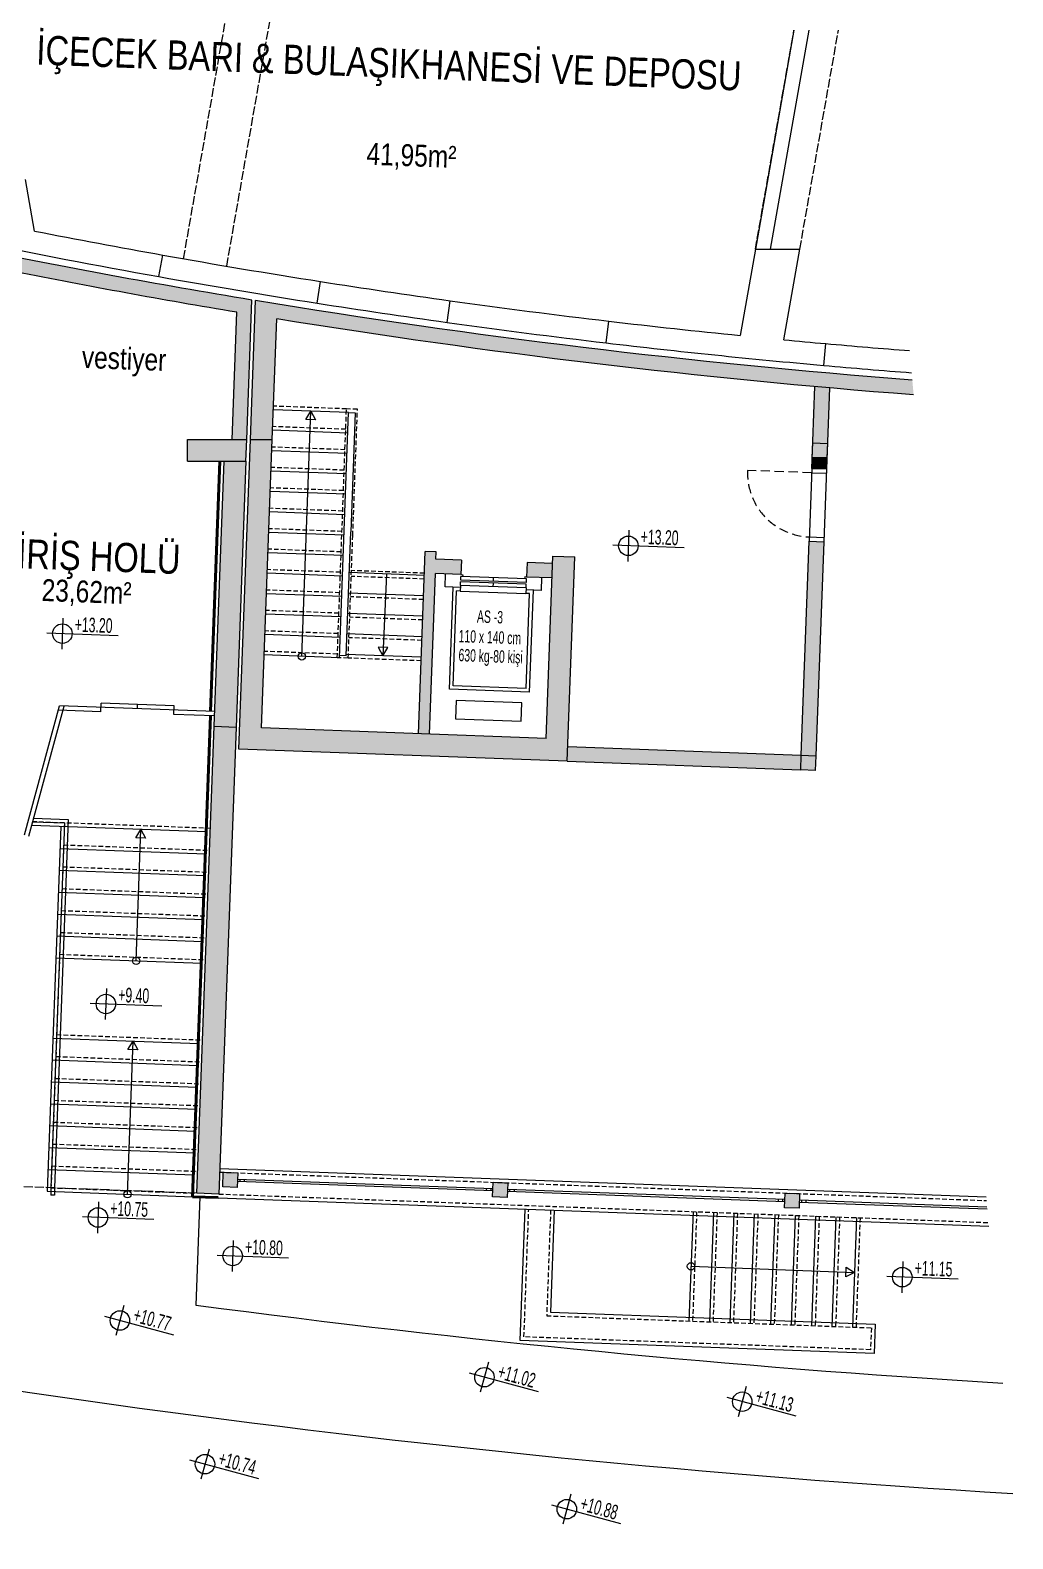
# Model space of a CAD drawing. Header units: millimetres. Extents: x 24907 to 30960, y 3978 to 9944.
# Drawn here: x 29508 to 30854, y 5183 to 7249 of the extents above; entities that cross this region are included whole.
import ezdxf

# ---------------------------------------------------------------- set-up
doc = ezdxf.new("R2010")
doc.units = ezdxf.units.MM
for name, pattern in [('ACAD_ISO02W100', [15, 12, -3]), ('DOT', [6.35, 0, -6.35]), ('HIDDEN', [9.524999999999999, 6.35, -3.175])]:
    doc.linetypes.add(name, pattern=pattern)
for name, color, linetype, lineweight in [('akp', 102, 'Continuous', 13), ('apn', 100, 'Continuous', 20), ('dv', 1, 'Continuous', 20), ('iz', 241, 'DOT', 13), ('kl', 5, 'Continuous', 25), ('kr', 42, 'Continuous', 9), ('mr', 124, 'Continuous', 13), ('ONDE', 223, 'Continuous', 30), ('p1', 8, 'HIDDEN', 13), ('pr1', 181, 'Continuous', 13), ('sv', 2, 'Continuous', 50), ('y2', 52, 'Continuous', 13), ('y3', 3, 'Continuous', 13), ('y4', 4, 'Continuous', 13), ('y5', 170, 'Continuous', 13), ('YOL', 32, 'Continuous', 9), ('ç-kl', 30, 'Continuous', 25)]:
    doc.layers.add(name, color=color, linetype=linetype, lineweight=lineweight)
doc.layers.add('sdv', color=7, linetype='Continuous', true_color=0x919191)
doc.layers.add('skl', color=7, linetype='Continuous', lineweight=13, true_color=0x787878)
doc.styles.add('ARIAL', font='arial.ttf', dxfattribs={"width": 0.6, "height": 50})
doc.styles.add('olcu1-100', font='arial.ttf', dxfattribs={"width": 0.6, "height": 22.5})
doc.styles.add('STYLE5', font='arial.ttf', dxfattribs={"width": 0.6})

# ---------------------------------------------------------------- blocks, each defined once
blk = doc.blocks.new('kot-p')
for p, q in [((0, 24.0000000000291), (0, -23.9999999999709)), ((86.13640719186515, -8.731149137020111e-11), (-24, 2.91038304567337e-11))]:
    blk.add_line(p, q)
blk.add_circle((-8.731149137020111e-11, 2.037268131971359e-10), 15)
blk = doc.blocks.new('kp_100-20')
at = {"layer": 'akp'}
for points in [[(-19.83870542998284, 2.534909636040538), (-32.51339155490678, -96.65859988769444)], [(-20.59918527425998, -3.416701104459207), (-0.7604828023477239, -5.951633919190499)], [(-2.96029702440137e-06, -2.316761674592271e-05), (-12.67468910049138, -99.19353281084113)], [(-31.75289022408742, -90.70699201599928), (-11.91418774914837, -93.24192480697457)]]:
    blk.add_lwpolyline(points, dxfattribs=at)
at = {"layer": 'p1', "ltscale": 2}
blk.add_lwpolyline([(-20.59916639610037, -3.416703393428179), (-107.8952186587539, 7.691819499916164)], dxfattribs=at)
blk.add_arc((-20.59916639610037, -3.416703393428179), 88.00000012224812, 172.7480220660437, 262.7183407285216, dxfattribs=at)

msp = doc.modelspace()

# ---------------------------------------------------------------- hatches: boundary and pattern name
at = {"layer": 'sdv'}
h = msp.add_hatch(color=256, dxfattribs=at)
h.dxf.hatch_style = 1
h.paths.add_polyline_path([(29487.94263816336, 6918.253122931133, 0.007342119325336008), (29791.2837894808, 6862.887580149739), (29784.83534193641, 6688.81426465928), (29804.849060133, 6688.814264659323), (29811.92129031006, 6879.726347972301, -0.009811092028555278), (29427.44638848115, 6950.812224042112), (29423.42527209686, 6931.220628317814, 0.001617752812025602), (29468.27969096494, 6922.160666365538), (29450.80860027079, 6857.77975415086), (29389.69086436374, 6874.365314535554), (29395.44744236112, 6841.718138396119), (29442.95164295851, 6828.826892085705), (29404.95632372551, 6688.814264658523), (29425.67966356806, 6688.814264658559)])
h.paths.add_polyline_path([(29344.0979951471, 6350.003362757428), (29315.14513307892, 6357.860320070516), (29311.21665442271, 6343.383889037706), (29340.16951649091, 6335.52693172461)])
h.paths.add_polyline_path([(29427.90021367529, 6658.814264658559), (29396.81520390051, 6658.814264658501), (29393.7147062029, 6647.388940726775), (29422.66756827107, 6639.53198341368)])
h.paths.add_polyline_path([(29803.73772709614, 6658.814264659316), (29773.71714980122, 6658.814264659251), (29760.27908174143, 6296.058881311042), (29790.25851855103, 6294.948310026001)])
h.paths.add_polyline_path([(29477.27868657654, 6153.48481880847), (29457.97677852457, 6158.722790352292), (29452.73880699078, 6139.420882306423), (29472.04071503496, 6134.182910764718)])
h.paths.add_polyline_path([(29371.11819232774, 6182.293662289475), (29303.56151419123, 6200.626562680552), (29298.3235426493, 6181.324654636895), (29365.88022079394, 6162.991754243599)])
h.paths.add_polyline_path([(29236.12263058896, 5952.114496619234), (29230.88465904703, 5932.812588575577), (29298.44133718826, 5914.479688183205), (29303.67930873768, 5933.78159622484)])
h.paths.add_polyline_path([(29409.83980297867, 5904.972752745937), (29390.5378949345, 5910.210724287649), (29385.29992338511, 5890.908816246015), (29404.60183143707, 5885.670844702186)])
h = msp.add_hatch(color=256, dxfattribs=at)
h.dxf.hatch_style = 1
edge = h.paths.add_edge_path()
edge.add_line((30718.33727753654, 6749.824078148752), (30716.51308465614, 6770.024371947909))
edge.add_arc((31524.71463187393, 17218.81434184745), 10480.00007519077, 260.6212551967524, 265.5770457936037, ccw=False)
edge.add_line((29816.89424707165, 6878.903747009002), (29809.85248968214, 6688.814264659341))
edge.add_line((29809.85248968214, 6688.814264659345), (29839.87306697704, 6688.814264659407))
edge.add_line((29839.87306697704, 6688.814264659403), (29845.98780892907, 6853.879328402742))
edge.add_arc((31524.71463187385, 17218.81434184714), 10500.00007519046, 260.8001418437152, 265.5954708942964)
h = msp.add_hatch(color=256, dxfattribs=at)
h.dxf.hatch_style = 1
h.paths.add_polyline_path([(30603.00616248824, 6759.347095545226, -0.000476830683276661), (30583.05827297249, 6761.124114997799), (30580.20783429048, 6684.177639343337), (30600.19412549672, 6683.437258487223)], flags=17)
h = msp.add_hatch(color=256, dxfattribs=at)
h.dxf.hatch_style = 1
h.paths.add_polyline_path([(30599.45374463997, 6663.450967280242), (30579.46745343375, 6664.191348136356), (30578.91216692217, 6649.201606271764), (30598.89845812834, 6648.461225415068)], flags=17)
h = msp.add_hatch(color=256, dxfattribs=at)
h.dxf.hatch_style = 1
h.paths.add_polyline_path([(30098.93745692693, 6523.678091654253), (30063.9614473163, 6524.9737581532), (30064.3316377447, 6534.966903757556), (30049.34191933989, 6535.522189400083), (30040.08715863112, 6285.693549318811), (30055.07687703592, 6285.138263676393), (30063.2210664596, 6504.987466946802), (30098.19707607022, 6503.691800447855)], flags=17)
h = msp.add_hatch(color=256, dxfattribs=at)
h.dxf.hatch_style = 1
h.paths.add_polyline_path([(30595.19655384472, 6548.52976938307), (30575.21026263868, 6549.270150239759), (30564.35606900494, 6256.26544487575), (30584.34236021077, 6255.525064019658)], flags=17)
h = msp.add_hatch(color=256, dxfattribs=at)
h.dxf.hatch_style = 1
h.paths.add_polyline_path([(30223.85177696755, 6519.05071130076), (30188.87576735576, 6520.34637779975), (30188.13538649905, 6500.360086593359), (30223.11139611084, 6499.064420094369)], flags=17)
h = msp.add_hatch(color=256, dxfattribs=at)
h.dxf.hatch_style = 1
h.paths.add_polyline_path([(30564.35606900433, 6256.265444881971), (30244.57645306843, 6268.111499935924), (30243.83607221173, 6248.125208729519), (30563.61568814827, 6236.279153675544)], flags=17)
at = {"layer": 'skl'}
h = msp.add_hatch(color=256, dxfattribs=at)
h.dxf.hatch_style = 1
h.paths.add_polyline_path([(29484.9653899178, 6688.814264658683), (29404.95632372551, 6688.814264658523), (29396.81520390051, 6658.814264658501), (29484.96538991786, 6658.814264658676)])
h.paths.add_polyline_path([(29804.849060133, 6688.814264659323), (29723.73772709608, 6688.814264659163), (29723.73772709614, 6658.814264659156), (29803.73772709614, 6658.814264659316)])
h.paths.add_polyline_path([(29839.87306697704, 6688.814264659403), (29809.85248968214, 6688.814264659345), (29794.1445200676, 6264.783778002003), (30243.83607221173, 6248.125208729519), (30254.2014042055, 6527.933285618904), (30224.2219673959, 6529.043856903959), (30214.96720668716, 6279.215216823953), (29825.23452816225, 6293.652643526778)])
h.paths.add_polyline_path([(29790.25851855103, 6294.948310026001), (29760.27908174143, 6296.058881311042), (29736.58689432777, 5656.497562723755), (29766.56633113737, 5655.386991438708)])
h = msp.add_hatch(color=256, dxfattribs=at)
h.dxf.hatch_style = 1
h.paths.add_polyline_path([(29792.65976623183, 5684.440946812128), (29772.67347502514, 5685.181327668252), (29771.93309416906, 5665.195036461254), (29791.9193853757, 5664.454655605122)])
h.paths.add_polyline_path([(30162.40615355007, 5670.743900963084), (30142.41986234338, 5671.484281819209), (30141.67948148731, 5651.497990612211), (30161.66577269394, 5650.757609756079)])
h.paths.add_polyline_path([(30562.13197767807, 5655.93628382911), (30542.14568647139, 5656.676664685238), (30541.40530561533, 5636.69037347824), (30561.39159682194, 5635.949992622108)])
h.paths.add_polyline_path([(30584.34236021077, 6255.525064019658), (30564.3560690041, 6256.265444875779), (30563.61568814803, 6236.279153668785), (30583.60197935465, 6235.538772812656)])
h.paths.add_polyline_path([(30600.19412549672, 6683.437258487223), (30580.20887765573, 6684.17760069246), (30579.46849679967, 6664.191309485458), (30599.45374463997, 6663.450967280242)])

# ---------------------------------------------------------------- linework, layer by layer
at = {"layer": 'apn'}
for p, q in [((30076.45614459167, 6486.985177538399), (30077.10397784125, 6504.473182343984)), ((30097.64179042776, 6488.702082043547), (30097.36414760639, 6481.207222840608)), ((30097.64179042776, 6488.702082043547), (30097.82688564224, 6493.69865484467)), ((30097.64179042776, 6488.702082043547), (30097.82688564175, 6493.698654844845)), ((30187.58010085677, 6485.370368188463), (30097.64179042776, 6488.702082043547)), ((30187.76519607103, 6490.366940989549), (30097.82688564175, 6493.698654844845)), ((30097.91943324923, 6496.196941245323), (30098.10452846339, 6501.193514047355)), ((30097.91943324892, 6496.19694124621), (30098.10452846315, 6501.193514047319)), ((30187.85774367801, 6492.865227390194), (30097.91943324892, 6496.19694124621)), ((30188.04283889222, 6497.861800191768), (30098.10452846339, 6501.193514047355)), ((30098.19707607045, 6503.691800447309), (30100.69536247126, 6503.599252841258)), ((30100.69536247126, 6503.599252841258), (30100.60281486432, 6501.100966439914)), ((30142.61094564248, 6487.036225116249), (30142.79604085672, 6492.03279791735)), ((30142.88858846368, 6494.531084318468), (30143.07368367792, 6499.527657119555)), ((30185.6371000985, 6500.452634200124), (30185.54455249129, 6497.954347799209)), ((30188.13538649922, 6500.360086592421), (30185.6371000985, 6500.452634200124)), ((30187.58010085677, 6485.370368188463), (30187.76519607103, 6490.366940989549)), ((30187.58010085677, 6485.370368188463), (30187.76519607103, 6490.366940989549)), ((30187.85774367801, 6492.865227390194), (30188.04283889222, 6497.861800191768)), ((30187.85774367801, 6492.865227390194), (30188.04283889222, 6497.861800191768)), ((30208.58065147418, 6482.090699889971), (30209.22848472423, 6499.578704695382)), ((30208.58065147793, 6482.090699889854), (30209.22848472751, 6499.578704695411)), ((30097.54924282073, 6486.203795641869), (30076.45614459167, 6486.985177538762)), ((30082.37343122222, 6346.669947625543), (30087.55609721911, 6486.573986070104)), ((30087.55509923802, 6351.481425212621), (30092.36757480693, 6481.392318053561)), ((30097.36414760669, 6481.207222839727), (30092.36757480693, 6481.392318053561)), ((30097.36414760639, 6481.207222840608), (30187.3024580361, 6477.875508985589)), ((30187.58010085725, 6485.370368188273), (30187.30245803606, 6477.87550898604)), ((30192.29903083771, 6477.690413772031), (30187.30245803606, 6477.875508986054)), ((30187.48655526918, 6347.779520930145), (30192.29903083771, 6477.690413772031)), ((30208.58065147418, 6482.090699889724), (30187.48755325017, 6482.87208178693)), ((30192.2980328568, 6342.597852914118), (30197.48069885367, 6482.501891358396)), ((30192.2980328568, 6342.597852914118), (30082.37343122222, 6346.669947625543)), ((30187.48655526918, 6347.779520930145), (30087.55509923802, 6351.481425212621)), ((29500.44097622905, 6147.199252958545), (29548.39823783386, 6323.921605528526)), ((29506.23154864218, 6145.627861496073), (29554.55336370537, 6323.693592370973))]:
    msp.add_line(p, q, dxfattribs=at)
for points in [[(29761.01946259672, 6316.045172481686), (29548.39823783386, 6323.921605528526)], [(29604.98467799226, 6315.8212773901), (29605.42890650628, 6327.813052113944)], [(29705.36036253827, 6324.111147830464), (29605.42890650628, 6327.813052113944)], [(29655.17252026527, 6319.966212610289), (29655.39463452229, 6325.962099972207)], [(29704.91613402426, 6312.119373106628), (29705.36036253827, 6324.111147830464)], [(29604.98467799226, 6315.821277390108), (29546.78511342688, 6317.977247351079)], [(29760.79734833971, 6310.049285119768), (29704.91613402426, 6312.119373106621)], [(29792.23404723951, 5672.948829368143), (30141.99414335109, 5659.992164375229)], [(29792.34510436802, 5675.946773049106), (30142.1052004796, 5662.990108056191)], [(29795.3430480489, 5675.835715918639), (29795.23199092042, 5672.837772237673)], [(29801.33893541083, 5675.613601661677), (29801.22787828233, 5672.615657980718)], [(30133.11136943672, 5663.323279441717), (30133.00031230822, 5660.325335760758)], [(30139.10725679865, 5663.101165184701), (30138.99619967012, 5660.103221503738)], [(30162.09149168617, 5662.249727199317), (30541.83102460761, 5648.18249092222)], [(30165.08943536707, 5662.13867006885), (30164.97837823859, 5659.14072638788)], [(30171.08532272898, 5661.916555811888), (30170.97426560052, 5658.918612130929)], [(30161.98043455768, 5659.251783518351), (30541.71996747908, 5645.184547241258)], [(30532.83719356474, 5648.515662307746), (30532.72613643621, 5645.517718626787)], [(30538.83308092664, 5648.293548050727), (30538.72202379815, 5645.295604369768)], [(30561.70625888462, 5644.44417175479), (30819.01969523972, 5634.912141000362)], [(30561.81731601313, 5647.442115435752), (30818.74768365916, 5637.924275245049)], [(30564.81525969403, 5647.331058305285), (30564.70420256553, 5644.333114624319)], [(30570.81114705595, 5647.108944048324), (30570.70008992746, 5644.111000367365)]]:
    msp.add_lwpolyline(points, dxfattribs=at)
msp.add_lwpolyline([(30091.81129118248, 6331.310038796063), (30090.88581510976, 6306.327174788084), (30180.82412553831, 6302.995460926101), (30181.74960161148, 6327.978324934008)], close=True, dxfattribs=at)
at = {"layer": 'dv'}
for p, q in [((30554.43313815668, 7249.284843145132), (30501.53504395333, 6949.284843143852)), ((30554.43313815672, 7249.284843145132), (30501.53504395336, 6949.284843143859)), ((30574.74167039504, 7249.284843145132), (30521.84357619099, 6949.284843143793)), ((30574.74167039508, 7249.284843145139), (30521.84357619102, 6949.284843143801)), ((30578.91216692217, 6649.201606271764), (30583.05827297249, 6761.124114997791)), ((30603.00616248824, 6759.347095545226), (30598.89845812834, 6648.461225415068)), ((30040.08715863106, 6285.693549317269), (30049.34191933989, 6535.522189400091)), ((30064.33163774445, 6534.966903757563), (30049.34191933989, 6535.522189400083)), ((30063.9614473163, 6524.973758153193), (30064.3316377447, 6534.966903757556)), ((30564.35452381874, 6256.223733179443), (30575.21026263868, 6549.270150239759)), ((30595.19655384472, 6548.52976938307), (30584.34236021077, 6255.525064019658)), ((30098.93745692693, 6523.678091654253), (30063.9614473163, 6524.9737581532)), ((30223.85177696755, 6519.05071130076), (30188.87576735576, 6520.34637779975)), ((30055.07687703586, 6285.138263674741), (30063.2210664596, 6504.987466946802)), ((30098.19707607022, 6503.691800447855), (30063.2210664596, 6504.987466946802)), ((30223.11139611084, 6499.064420094369), (30188.13538649905, 6500.360086593359))]:
    msp.add_line(p, q, dxfattribs=at)
for points in [[(29811.92129031006, 6879.726347972309, -0.009811092028555207), (29427.44638848115, 6950.812224042112)], [(29791.2837894808, 6862.887580149739, -0.007342119325336154), (29487.94263816336, 6918.253122931133)], [(30716.51308465612, 6770.024371947909, -0.02162708667832494), (29816.89424706058, 6878.903747010828)], [(30718.33727753651, 6749.824078148752, -0.02092662411406189), (29845.98780892908, 6853.879328402746)]]:
    msp.add_lwpolyline(points, format="xyb", dxfattribs=at)
for points in [[(29784.83534193641, 6688.81426465928), (29791.2837894808, 6862.887580149739)], [(29804.849060133, 6688.814264659323), (29811.92129031006, 6879.726347972309)], [(29809.85248968214, 6688.814264659345), (29816.89424707165, 6878.903747009002)], [(29839.87306697704, 6688.814264659403), (29845.98780892908, 6853.879328402746)], [(29760.27908174143, 6296.058881311027), (29773.71714980122, 6658.814264659258)], [(29803.73772709614, 6658.814264659316), (29790.25851855103, 6294.948310025979)], [(30578.91321029068, 6649.201567620764), (30598.89950149706, 6648.461186764068)], [(30575.21130600718, 6549.270111588766), (30595.19759721358, 6548.529730732062)], [(30098.93745692698, 6523.678091655242), (30098.19707607026, 6503.691800448837)], [(30188.87576735578, 6520.346377799998), (30188.13538649905, 6500.360086593614)], [(30244.57668118263, 6268.111491485562), (30564.35606900517, 6256.265444881942)], [(30243.83630032592, 6248.125200279163), (30563.61568814847, 6236.279153675537)]]:
    msp.add_lwpolyline(points, dxfattribs=at)
for radius, start, end in [(10439.99999999999, 259.8773722178265, 261.0802506433769), (10469.99999999999, 259.8773722178265, 261.0802506433769), (10440, 262.064234019522, 263.2671124718895), (10470, 262.064234019522, 263.2671124718895), (10440, 264.9071543778651, 265.5399807945215), (10470, 264.9071543778651, 265.5678064880854)]:
    msp.add_arc((31524.71462305864, 17218.81426470411), radius, start, end, dxfattribs=at)
at = {"layer": 'iz', "linetype": 'ACAD_ISO02W100'}
for p, q in [((29718.28110169413, 6936.285493390581), (29776.99787162047, 7269.284843237493)), ((29777.40604598718, 6926.073486053775), (29837.92346833296, 7269.284843237588)), ((30501.53504395333, 6949.284843143852), (30554.43313815668, 7249.284843145161)), ((30501.53504395336, 6949.284843143859), (30554.43313815671, 7249.284843145161)), ((30562.4606406656, 6949.284843143699), (30615.35873486987, 7249.284843145234)), ((30562.46064066563, 6949.284843143706), (30615.35873486991, 7249.284843145256))]:
    msp.add_line(p, q, dxfattribs=at)
msp.add_lwpolyline([(29736.58689432777, 5656.497562723755), (29367.38913888772, 5670.174284814931)], dxfattribs=at)
at = {"layer": 'kl'}
for p, q in [((29514.24257237859, 6974.225345014039), (29501.80397816933, 7044.768118214602)), ((30501.53504395336, 6949.284843143859), (30480.70406352264, 6831.146482541973)), ((30501.53504395336, 6949.284843143859), (30562.46064066517, 6949.284843143779)), ((30540.59895774323, 6825.301078236193), (30562.46064066656, 6949.284843143786)), ((29684.55431194085, 6911.791899860426), (29689.8269775884, 6941.324915232381)), ((29901.33151029734, 6875.433421420804), (29905.98303784115, 6905.070615814137)), ((30079.19680494593, 6849.080505464238), (30083.33868981196, 6878.793209645334)), ((30297.20351414431, 6821.020437286102), (30300.72073795171, 6850.813542808891)), ((30595.2935301511, 6790.148173968421), (30597.95662783845, 6820.02973869837)), ((29723.73772709608, 6688.814264659163), (29804.849060133, 6688.814264659323)), ((29825.23452816225, 6293.652643526778), (29839.87306697704, 6688.814264659403)), ((29723.73772709614, 6658.814264659156), (29803.73772709614, 6658.814264659316)), ((30214.96720668706, 6279.215216821159), (30224.2219673959, 6529.043856903959)), ((30243.83607221173, 6248.125208729519), (30254.2014042055, 6527.933285618904)), ((30214.96720668716, 6279.215216823953), (29825.23452816225, 6293.652643526778))]:
    msp.add_line(p, q, dxfattribs=at)
for points in [[(29723.73772709614, 6658.814264659156), (29723.73772709608, 6688.814264659156)], [(30243.83607221173, 6248.125208729519), (29794.1445200676, 6264.783778002003), (29809.85248968214, 6688.814264659345), (29839.87306697704, 6688.814264659403)], [(29803.73772709614, 6658.814264659316), (29804.849060133, 6688.814264659323)], [(30224.22196739582, 6529.043856903959), (30254.2014042055, 6527.933285618904)], [(29736.58689432777, 5656.497562723755), (29760.27908174143, 6296.058881311042), (29790.25851855103, 6294.948310026001), (29766.56633113737, 5655.386991438708)], [(29766.56633113726, 5655.386991438711), (29736.58689432767, 5656.497562723755)]]:
    msp.add_lwpolyline(points, dxfattribs=at)
for radius, start, end in [(10440, 258.8969647119898, 259.8773722178265), (10470, 258.4559642580093, 259.8773722178265), (10440, 261.0802506433769, 262.064234019522), (10470, 261.0802506433769, 262.064234019522), (10440, 263.2671124718895, 264.2607712931375), (10470, 263.2671124718895, 264.9071543778651), (10440, 264.5910427213536, 264.9071543778651)]:
    msp.add_arc((31524.71462305864, 17218.81426470411), radius, start, end, dxfattribs=at)
at = {"layer": 'kr'}
for points in [[(29511.53671287098, 6165.177374373005), (29555.23350368224, 6163.558651481192), (29536.72398242814, 5663.901371218829), (29536.35379200313, 5653.908225615506)], [(29512.88098321022, 6170.131006187844), (29560.4151716964, 6168.370129070344), (29541.7205552298, 5663.716276006323), (29541.35036480478, 5653.723130402997)], [(29541.35036480478, 5653.723130402997), (29536.35379200313, 5653.908225615506)]]:
    msp.add_lwpolyline(points, dxfattribs=at)
at = {"layer": 'mr'}
for p, q in [((29944.30423054989, 6725.540830415118), (29841.37483083689, 6729.35379182638)), ((29931.86583215874, 6389.771138147521), (29944.30423055129, 6725.540830415067)), ((29943.26769735051, 6697.56002272615), (29840.33829763752, 6701.372984137412)), ((29942.23116415113, 6669.57921503719), (29839.30176443814, 6673.392176448452)), ((29941.19463095196, 6641.598407348222), (29838.26523123896, 6645.411368759485)), ((29940.15809775277, 6613.617599659255), (29837.22869803977, 6617.430561070517)), ((29939.12156455358, 6585.636791970287), (29836.19216484059, 6589.449753381549)), ((29938.08503135441, 6557.655984281312), (29835.15563164143, 6561.468945692574)), ((29940.97072033013, 6392.43591044303), (29947.26395761206, 6562.319385697328)), ((29937.04849815524, 6529.675176592337), (29834.11909844225, 6533.488138003599)), ((29936.01196495629, 6501.694368903362), (29833.08256524329, 6505.507330314625)), ((30048.1202909263, 6502.544808908137), (29945.19089121333, 6506.3577703194)), ((29934.97543175687, 6473.713561214402), (29832.04603204388, 6477.526522625664)), ((30047.0837577269, 6474.564001219177), (29944.15435801396, 6478.376962630447)), ((29933.9388985575, 6445.732753525442), (29831.0094988445, 6449.545714936711)), ((30046.0472245273, 6446.583193530231), (29943.11782481435, 6450.396154941493)), ((29932.90236535791, 6417.751945836496), (29829.97296564493, 6421.564907247758)), ((30045.01069132811, 6418.602385841256), (29942.08129161517, 6422.415347252526)), ((29931.86583215874, 6389.771138147521), (29828.93643244575, 6393.584099558783)), ((29940.97072033013, 6392.43591044303), (29931.97688928725, 6392.76908182848)), ((30043.97415812875, 6390.621578152296), (29941.04475841579, 6394.434539563566)), ((29749.91474772747, 6151.343365243059), (29510.19244251239, 6160.223742486797)), ((29550.05183566492, 6158.747173806657), (29531.54231441403, 5659.089893631322))]:
    msp.add_line(p, q, dxfattribs=at)
for points in [[(29880.40113230224, 6391.677618853156), (29892.83953069326, 6727.447311120687)], [(29944.30423055129, 6725.540830415067), (29953.29806159305, 6725.207659029654), (29947.26395761206, 6562.319385697328)], [(29996.17211985189, 6504.469199531658), (29991.05810562913, 6392.561241076864)], [(29653.31300959508, 5974.798458240327), (29659.97643730338, 6154.675079096353)], [(29548.94126439001, 6128.767737000006), (29748.80417644232, 6121.363928433454)], [(29547.83069311498, 6098.788300190031), (29747.69360515726, 6091.384491623849)], [(29546.72012183994, 6068.808863380055), (29746.58303387221, 6061.405054814252)], [(29545.60955056491, 6038.82942657008), (29745.47246258717, 6031.425618004648)], [(29544.49897928986, 6008.849989760104), (29744.36189130213, 6001.446181195043)], [(29543.38840801483, 5978.870552950129), (29743.25132001707, 5971.466744385439)], [(29539.31631333927, 5868.945951301784), (29739.1792253048, 5861.542142738454)], [(29641.46691596496, 5655.017798922917), (29649.24091495934, 5864.873856590512)], [(29538.20574206424, 5838.966514491808), (29738.06865401976, 5831.562705928857)], [(29537.09517078922, 5808.98707768184), (29736.9580827347, 5801.583269119253)], [(29535.98459951419, 5779.007640871864), (29735.84751144965, 5771.603832309645)], [(29534.87402823916, 5749.028204061889), (29734.73694016461, 5741.624395500044)], [(29533.76345696413, 5719.048767251913), (29733.62636887957, 5711.644958690439)], [(29532.65288568909, 5689.069330441941), (29732.51579759451, 5681.665521880835)], [(29531.54231441403, 5659.089893631322), (29731.40522630946, 5651.686085071212)], [(30416.12079534544, 5631.324613597874), (30410.56793892074, 5481.427429549852)], [(30444.10160303441, 5630.288080398598), (30438.54874660972, 5480.390896350572)], [(30472.08241072337, 5629.251547199322), (30466.52955429869, 5479.354363151299)], [(30500.06321841233, 5628.215014000046), (30494.51036198765, 5478.317829952023)], [(30528.04402610129, 5627.17848080077), (30522.49116967661, 5477.281296752747)], [(30556.02483379025, 5626.141947601497), (30550.47197736557, 5476.244763553475)], [(30584.00564147923, 5625.105414402225), (30578.45278505453, 5475.208230354202)], [(30611.98644916819, 5624.068881202945), (30606.43359274349, 5474.171697154922)], [(30639.96725685715, 5623.032348003676), (30634.41440043246, 5473.13516395565)], [(30413.3443671331, 5556.376021573859), (30637.19082864485, 5548.083755979668)]]:
    msp.add_lwpolyline(points, dxfattribs=at)
for points in [[(29885.66035034812, 6716.012260089575), (29892.83953069323, 6727.447311120694), (29899.15298520782, 6715.512433060464)], [(29984.74465109295, 6404.49611913788), (29991.05810562913, 6392.561241076864), (29998.23728595263, 6403.996292108776)], [(29652.79725696929, 6143.240028058322), (29659.97643730338, 6154.675079096353), (29666.28989182944, 6142.740201042213)], [(29642.06173462523, 5853.438805552481), (29649.24091495934, 5864.873856590512), (29655.55436948541, 5852.938978536372)], [(30625.75577761375, 5555.262936324806), (30637.19082864487, 5548.083755979697), (30625.25595058462, 5541.770301465124)]]:
    msp.add_lwpolyline(points, close=True, dxfattribs=at)
for centre in [(29880.40113230224, 6391.677618853156), (29653.31300959508, 5974.798458240327), (29641.46691596496, 5655.017798922917), (30413.3443671331, 5556.376021573859)]:
    msp.add_circle(centre, 4.999999993015076, dxfattribs=at)
at = {"layer": 'p1'}
for p, q in [((29941.49138208306, 6730.648460345202), (29841.55992605103, 6734.350364627983)), ((29928.86788847777, 6389.882195276002), (29941.49138208449, 6730.648460345136)), ((29940.4548488837, 6702.667652656234), (29840.52339285166, 6706.369556939023)), ((29939.4183156843, 6674.686844967274), (29839.48685965228, 6678.388749250063)), ((29938.38178248514, 6646.706037278306), (29838.4503264531, 6650.407941561095)), ((29937.34524928594, 6618.725229589339), (29837.41379325392, 6622.427133872127)), ((29936.30871608677, 6590.744421900371), (29836.37726005475, 6594.446326183152)), ((29935.27218288759, 6562.763614211396), (29835.34072685555, 6566.465518494178)), ((29943.85760688259, 6389.326909633591), (29950.07680607883, 6557.211755767236)), ((29934.23564968842, 6534.782806522421), (29834.30419365639, 6538.484710805203)), ((29933.19911648946, 6506.801998833446), (29833.26766045743, 6510.503903116235)), ((30047.93519571215, 6497.548236106534), (29948.00373968013, 6501.250140389316)), ((29932.16258329004, 6478.821191144486), (29832.23112725802, 6482.523095427275)), ((30046.89866251277, 6469.567428417581), (29946.96720648075, 6473.269332700363)), ((29931.12605009067, 6450.840383455526), (29831.19459405864, 6454.542287738307)), ((29930.0895168911, 6422.85957576658), (29830.15806085907, 6426.561480049361)), ((30045.86212931317, 6441.586620728628), (29945.93067328113, 6445.28852501141)), ((30044.82559611397, 6413.605813039653), (29944.89414008195, 6417.307717322435)), ((29929.05298369191, 6394.878768077605), (29829.12152765987, 6398.580672360386)), ((29943.85760688259, 6389.326909633591), (29928.86788847777, 6389.882195276002)), ((30043.78906291461, 6385.625005350693), (29943.85760688257, 6389.326909633474)), ((29555.23350367913, 6163.558651397482), (29536.72398242814, 5663.901371218836)), ((29755.09641574314, 6156.154842830486), (29555.23350367913, 6163.558651397482))]:
    msp.add_line(p, q, dxfattribs=at)
for points in [[(29950.07680607883, 6557.211755767236), (29956.48110048808, 6730.093174702769), (29941.49138208306, 6730.648460345202)], [(30048.23134805481, 6505.542752589329), (29948.29989202281, 6509.244656872816)], [(29555.23350367924, 6163.558651397475), (29511.53671285274, 6165.177374305747)], [(29554.12293239426, 6133.579214587856), (29753.98584445826, 6126.175406020874)], [(29553.01236110921, 6103.599777778251), (29752.8752731732, 6096.19596921127)], [(29551.90178982415, 6073.620340968647), (29751.76470188816, 6066.216532401672)], [(29550.79121853911, 6043.640904159042), (29750.65413060312, 6036.237095592068)], [(29549.68064725407, 6013.661467349438), (29749.54355931808, 6006.257658782463)], [(29548.57007596903, 5983.682030539833), (29748.43298803304, 5976.278221972859)], [(29544.49798125655, 5873.757428892864), (29744.36089332055, 5866.353620325882)], [(29543.3874099715, 5843.777992083259), (29743.25032203551, 5836.374183516277)], [(29542.27683868646, 5813.798555273655), (29742.13975075047, 5806.394746706673)], [(29541.16626740142, 5783.81911846405), (29741.02917946543, 5776.415309897072)], [(29540.05569611637, 5753.839681654445), (29739.91860818039, 5746.435873087467)], [(29538.94512483133, 5723.860244844841), (29738.80803689533, 5716.456436277866)], [(29537.83455354628, 5693.88080803524), (29737.69746561028, 5686.476999468262)], [(29767.67690242232, 5685.366428248516), (30817.97698418094, 5646.45865560489)], [(29536.72398242814, 5663.901371218829), (29736.58689432524, 5656.497562658657)], [(29766.56633113726, 5655.386991438711), (30820.69709998715, 5616.337313150409)], [(30221.0695889852, 5633.5467456952), (30215.70182777478, 5488.646134451495), (30660.39680711725, 5472.172660391593), (30659.28623583233, 5442.193223581989), (30184.61181968025, 5459.777268926829), (30191.09015217561, 5634.65731698035)], [(30421.11736814703, 5631.13951838372), (30415.56451172235, 5481.242334335698)], [(30449.09817583601, 5630.102985184441), (30443.54531941131, 5480.205801136418)], [(30477.07898352497, 5629.066451985168), (30471.52612710027, 5479.169267937145)], [(30505.05979121394, 5628.029918785892), (30499.50693478925, 5478.132734737869)], [(30533.0405989029, 5626.993385586616), (30527.48774247822, 5477.096201538593)], [(30561.02140659186, 5625.956852387343), (30555.46855016718, 5476.059668339321)], [(30589.00221428082, 5624.920319188071), (30583.44935785615, 5475.023135140044)], [(30616.98302196978, 5623.883785988791), (30611.43016554511, 5473.986601940768)], [(30644.96382965876, 5622.847252789522), (30639.41097323407, 5472.950068741496)]]:
    msp.add_lwpolyline(points, dxfattribs=at)
at = {"layer": 'pr1'}
for points in [[(29767.86199763648, 5690.363001050119), (30817.52363154668, 5651.478879346033)], [(29766.38123592307, 5650.390418637112), (30821.15045262142, 5611.317089409266)], [(30226.06616178681, 5633.361650481046), (30220.88349579054, 5493.45761203894), (30665.57847513301, 5476.984137979042), (30664.09771341977, 5437.011555566235), (30179.43015166448, 5454.965791339379), (30186.09357937401, 5634.842412194504)]]:
    msp.add_lwpolyline(points, dxfattribs=at)
at = {"layer": 'sv'}
for p, q in [((29755.3844419468, 6316.253918635402), (29768.07439626804, 6658.814264659243)), ((29730.7667784611, 5651.709736010122), (29755.16232768978, 6310.258031273484)), ((29730.76677846102, 5651.70973601013), (29765.74278807203, 5650.414069510826))]:
    msp.add_line(p, q, dxfattribs=at)
at = {"layer": 'YOL'}
msp.add_lwpolyline([(29740.75992406418, 5651.339545581156), (29735.2762635945, 5503.310279248461)], dxfattribs=at)
for centre, radius, start, end in [((31787.51906700231, 20947.50526118555), 15729.95055927382, 248.5343377195246, 266.5984452819899), ((31787.51910924103, 20947.50526415815), 15579.95055927382, 262.4308121297752, 266.5153872972874)]:
    msp.add_arc(centre, radius, start, end, dxfattribs=at)
at = {"layer": 'ç-kl'}
for points in [[(30579.46849679967, 6664.191309485458), (30580.20887765573, 6684.17760069246), (30600.19516886243, 6683.437219836332), (30599.45478800628, 6663.45092862933)], [(30563.61568814803, 6236.279153668785), (30564.3560690041, 6256.265444875779), (30584.34236021077, 6255.525064019658), (30583.60197935465, 6235.538772812656)], [(29771.93309416906, 5665.195036461254), (29772.67347502514, 5685.181327668252), (29792.65976623183, 5684.440946812128), (29791.9193853757, 5664.454655605122)], [(30141.67948148731, 5651.497990612211), (30142.41986234338, 5671.484281819209), (30162.40615355007, 5670.743900963084), (30161.66577269394, 5650.757609756079)], [(30541.40530561533, 5636.69037347824), (30542.14568647139, 5656.676664685238), (30562.13197767807, 5655.93628382911), (30561.39159682194, 5635.949992622108)]]:
    msp.add_lwpolyline(points, close=True, dxfattribs=at)

# ---------------------------------------------------------------- block references
at = {"layer": 'ONDE', "rotation": 5.160113934992827}
msp.add_blockref('kp_100-20', (30598.89950236615, 6648.461210224418), dxfattribs=at)
at = {"layer": 'y3'}
for p, xscale, yscale, zscale, rotation in [((30327.61882779106, 6543.123386431424), 0.8888888889194083, 0.8888888889194083, 0.8888888889194083, 357.878480337285), ((29552.34384341933, 6422.865275004163), 0.8888888889194083, 0.8888888889194083, 0.8888888889194083, 357.878480337285), ((29611.92716945677, 5915.635038500256), 0.8888888889194083, 0.8888888889194083, 0.8888888889194083, 357.878480337285), ((29601.02126752646, 5623.22246271381), 0.8888888889194083, 0.8888888889194083, 0.8888888889194083, 357.878480337285), ((29785.59717629768, 5570.561487546857), 0.8888888889194083, 0.8888888889194083, 0.8888888889194083, 357.878480337285), ((30702.78190750167, 5541.519074424276), 0.8888888889194083, 0.8888888889194083, 0.8888888889194083, 357.878480337285), ((29631.14523257835, 5482.157821370202), 0.8888888889205729, 0.8888888889205729, 0.8888888889205729, 344.8172531373259), ((30130.39328858052, 5404.459124355145), 0.8888888889205729, 0.8888888889205729, 0.8888888889205729, 344.8172531373259), ((30483.55376152603, 5371.051873762387), 0.8888888889205729, 0.8888888889205729, 0.8888888889205729, 344.8172531373259), ((29747.64581171213, 5285.401359069617), 0.8888888889205729, 0.8888888889205729, 0.8888888889205729, 344.8172531373259), ((30243.32814131006, 5223.823866034215), 0.8888888889205729, 0.8888888889205729, 0.8888888889205729, 344.8172531373259)]:
    msp.add_blockref('kot-p', p, dxfattribs=dict(at, xscale=xscale, yscale=yscale, zscale=zscale, rotation=rotation))

# ---------------------------------------------------------------- texts
at = {"layer": 'y2', "ltscale": 30, "style": 'olcu1-100', "width": 0.6}
for s, p in [('AS -3', (30120.01793862494, 6438.041739489684)), ('110 x 140 cm', (30094.89145220548, 6411.182310503381)), ('630 kg-80 kişi', (30094.67686677895, 6385.14360745029))]:
    msp.add_text(s, height=17, rotation=357.8784803397152, dxfattribs=at).set_placement(p)
at = {"layer": 'y3', "style": 'STYLE5', "width": 0.6}
for s, rotation, p in [('+13.20', 357.8784803405493, (30344.23967655146, 6545.810947006886)), ('+13.20', 357.8784803405493, (29568.96469217972, 6425.552835579631)), ('+9.40', 357.8784803405493, (29628.54801821717, 5918.322599075725)), ('+10.75', 357.8784803405493, (29617.64211628686, 5625.910023289279)), ('+10.80', 357.8784803405493, (29802.21802505806, 5573.249048122326)), ('+11.15', 357.8784803405493, (30719.40275626207, 5544.206634999741)), ('+10.77', 344.8172531406694, (29647.94345299235, 5481.019670992112)), ('+11.02', 344.8172531406694, (30147.19150899452, 5403.320973977055)), ('+11.13', 344.8172531406694, (30500.35198194003, 5369.913723384297)), ('+10.74', 344.8172531406694, (29764.44403212613, 5284.263208691523)), ('+10.88', 344.8172531406694, (30260.12636172405, 5222.685715656121))]:
    msp.add_text(s, height=20, rotation=rotation, dxfattribs=at).set_placement(p)
at = {"layer": 'y4', "style": 'ARIAL', "width": 0.8}
msp.add_text('23,62m²', height=30, rotation=357.8784803371602, dxfattribs=at).set_placement((29523.50547149793, 6467.682140737435))
at = {"layer": 'y5', "style": 'ARIAL', "width": 0.8}
for s, height, p in [('İÇECEK BARI & BULAŞIKHANESİ VE DEPOSU', 39.99999999999999, (29516.13095211941, 7202.305532114665)), ('41,95m²', 30, (29968.54270655603, 7065.188430685249)), ('vestiyer', 30, (29578.60992268973, 6786.768140505145)), ('GİRİŞ HOLÜ', 39.99999999999999, (29455.23330883437, 6513.905197310673))]:
    msp.add_text(s, height=height, rotation=357.8784803371602, dxfattribs=at).set_placement(p)

doc.saveas('drawing.dxf')
